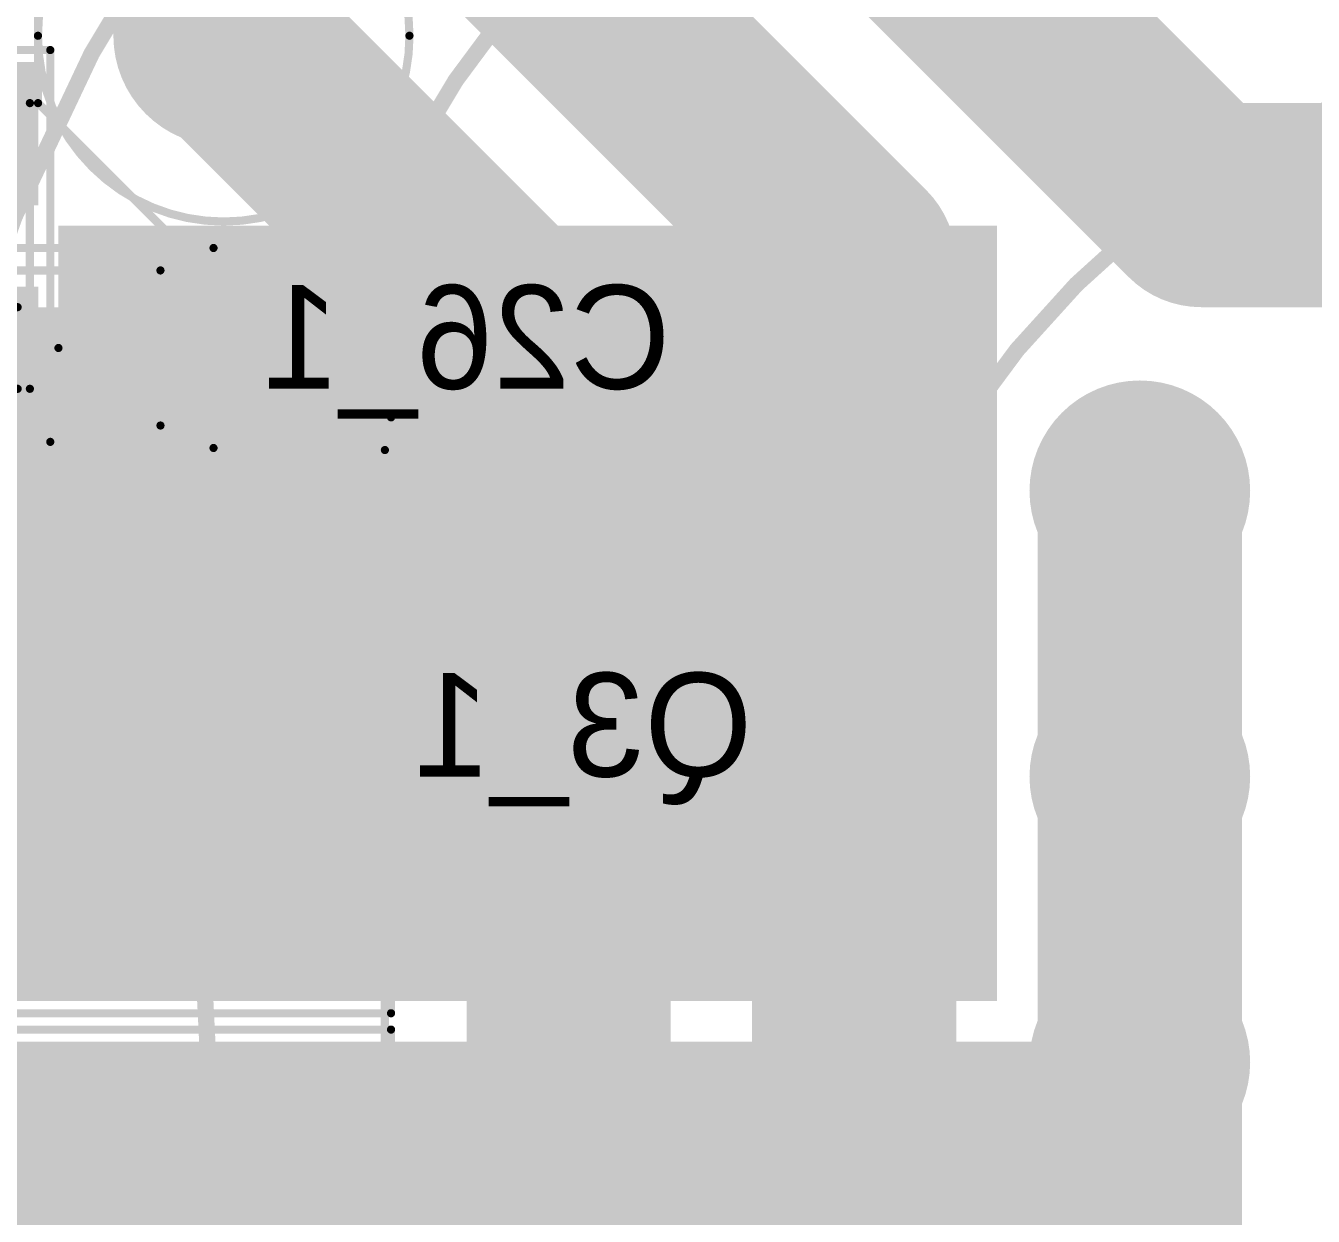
# Model space of a CAD drawing. Extents: x 5 to 126, y 30 to 120.
# Drawn here: x 63.6 to 79.37, y 48.86 to 63.45 of the extents above; entities that cross this region are included whole.
import ezdxf

# ---------------------------------------------------------------- set-up
doc = ezdxf.new("R2010")
doc.units = 0
doc.layers.get('0').update_dxf_attribs({"linetype": 'CONTINUOUS'})
for name, color, linetype in [('BOTTOMLAYER', 5, 'CONTINUOUS'), ('BOTTOMOVERLAY', 54, 'CONTINUOUS'), ('BOTTOMPASTE', 16, 'CONTINUOUS'), ('BOTTOMSOLDER', 6, 'CONTINUOUS'), ('MECHANICAL1', 6, 'CONTINUOUS'), ('MECHANICAL13', 56, 'CONTINUOUS'), ('MECHANICAL15', 56, 'CONTINUOUS'), ('MULTILAYER', 9, 'CONTINUOUS'), ('TOPLAYER', 1, 'CONTINUOUS'), ('TOPOVERLAY', 2, 'CONTINUOUS'), ('TOPPASTE', 8, 'CONTINUOUS'), ('TOPSOLDER', 216, 'CONTINUOUS')]:
    doc.layers.add(name, color=color, linetype=linetype)

# ---------------------------------------------------------------- blocks, each defined once
blk = doc.blocks.new('1206C_B_36')
at = {"layer": 'BOTTOMLAYER'}
for points in [[(-2.15, 0.975), (-2.15, -0.975), (-0.75, 0.975), (-0.75, -0.975)], [(0.75, 0.975), (0.75, -0.975), (2.15, 0.975), (2.15, -0.975)]]:
    blk.add_solid(points, dxfattribs=at)
at = {"layer": 'BOTTOMPASTE'}
for points in [[(-2.15, 0.975), (-2.15, -0.975), (-0.75, 0.975), (-0.75, -0.975)], [(0.75, 0.975), (0.75, -0.975), (2.15, 0.975), (2.15, -0.975)]]:
    blk.add_solid(points, dxfattribs=at)
at = {"layer": 'BOTTOMSOLDER'}
for points in [[(-2.252, 1.077), (-2.252, -1.077), (-0.648, 1.077), (-0.648, -1.077)], [(0.648, 1.077), (0.648, -1.077), (2.252, 1.077), (2.252, -1.077)]]:
    blk.add_solid(points, dxfattribs=at)
at = {"layer": 'MECHANICAL13', "const_width": 0.1}
for points in [[(-1.75, 0.95), (-1.75, -0.95)], [(1.75, 0.95), (-1.75, 0.95)], [(1.75, 0.95), (1.75, -0.95)], [(1.75, -0.95), (-1.75, -0.95)]]:
    blk.add_lwpolyline(points, dxfattribs=at)
at = {"layer": 'MECHANICAL13', "const_width": 0.05}
for points in [[(-1.775, 0.95, 1), (-1.725, 0.95, 1)], [(-1.775, 0.95, 1), (-1.725, 0.95, 1)], [(1.725, 0.95, 1), (1.775, 0.95, 1)], [(1.725, 0.95, 1), (1.775, 0.95, 1)], [(-1.775, -0.95, 1), (-1.725, -0.95, 1)], [(-1.775, -0.95, 1), (-1.725, -0.95, 1)], [(1.725, -0.95, 1), (1.775, -0.95, 1)], [(1.725, -0.95, 1), (1.775, -0.95, 1)]]:
    blk.add_lwpolyline(points, format="xyb", close=True, dxfattribs=at)
at = {"layer": 'MECHANICAL15', "const_width": 0.1}
for points in [[(-2.4, 1.225), (-2.4, -1.225)], [(2.4, 1.225), (-2.4, 1.225)], [(2.4, 1.225), (2.4, -1.225)], [(0, 0.5), (0, -0.5)], [(0.5, 0), (-0.5, 0)], [(2.4, -1.225), (-2.4, -1.225)]]:
    blk.add_lwpolyline(points, dxfattribs=at)
at = {"layer": 'MECHANICAL15', "const_width": 0.05}
for points in [[(-2.425, 1.225, 1), (-2.375, 1.225, 1)], [(-2.425, 1.225, 1), (-2.375, 1.225, 1)], [(2.375, 1.225, 1), (2.425, 1.225, 1)], [(2.375, 1.225, 1), (2.425, 1.225, 1)], [(-0.025, 0.5, 1), (0.025, 0.5, 1)], [(-0.525, 0, 1), (-0.475, 0, 1)], [(0.475, 0, 1), (0.525, 0, 1)], [(-0.025, -0.5, 1), (0.025, -0.5, 1)], [(-2.425, -1.225, 1), (-2.375, -1.225, 1)], [(-2.425, -1.225, 1), (-2.375, -1.225, 1)], [(2.375, -1.225, 1), (2.425, -1.225, 1)], [(2.375, -1.225, 1), (2.425, -1.225, 1)]]:
    blk.add_lwpolyline(points, format="xyb", close=True, dxfattribs=at)
blk = doc.blocks.new('1210C_40')
at = {"layer": 'MECHANICAL13', "const_width": 0.1}
for points in [[(-1.75, 1.4), (1.75, 1.4)], [(-1.75, 1.4), (-1.75, -1.4)], [(1.75, 1.4), (1.75, -1.4)], [(-1.75, -1.4), (1.75, -1.4)]]:
    blk.add_lwpolyline(points, dxfattribs=at)
at = {"layer": 'MECHANICAL13', "const_width": 0.05}
for points in [[(-1.775, 1.4, 1), (-1.725, 1.4, 1)], [(-1.775, 1.4, 1), (-1.725, 1.4, 1)], [(1.725, 1.4, 1), (1.775, 1.4, 1)], [(1.725, 1.4, 1), (1.775, 1.4, 1)], [(-1.775, -1.4, 1), (-1.725, -1.4, 1)], [(-1.775, -1.4, 1), (-1.725, -1.4, 1)], [(1.725, -1.4, 1), (1.775, -1.4, 1)], [(1.725, -1.4, 1), (1.775, -1.4, 1)]]:
    blk.add_lwpolyline(points, format="xyb", close=True, dxfattribs=at)
at = {"layer": 'MECHANICAL15', "const_width": 0.1}
for points in [[(-2.4, 1.65), (2.4, 1.65)], [(-2.4, 1.65), (-2.4, -1.65)], [(2.4, 1.65), (2.4, -1.65)], [(0, 0.5), (0, -0.5)], [(-0.5, 0), (0.5, 0)], [(-2.4, -1.65), (2.4, -1.65)]]:
    blk.add_lwpolyline(points, dxfattribs=at)
at = {"layer": 'MECHANICAL15', "const_width": 0.05}
for points in [[(-2.425, 1.65, 1), (-2.375, 1.65, 1)], [(-2.425, 1.65, 1), (-2.375, 1.65, 1)], [(2.375, 1.65, 1), (2.425, 1.65, 1)], [(2.375, 1.65, 1), (2.425, 1.65, 1)], [(-0.025, 0.5, 1), (0.025, 0.5, 1)], [(-0.525, 0, 1), (-0.475, 0, 1)], [(0.475, 0, 1), (0.525, 0, 1)], [(-0.025, -0.5, 1), (0.025, -0.5, 1)], [(-2.425, -1.65, 1), (-2.375, -1.65, 1)], [(-2.425, -1.65, 1), (-2.375, -1.65, 1)], [(2.375, -1.65, 1), (2.425, -1.65, 1)], [(2.375, -1.65, 1), (2.425, -1.65, 1)]]:
    blk.add_lwpolyline(points, format="xyb", close=True, dxfattribs=at)
at = {"layer": 'TOPLAYER'}
for points in [[(-0.6, -1.4), (-0.6, 1.4), (-2.15, -1.4), (-2.15, 1.4)], [(2.15, -1.4), (2.15, 1.4), (0.6, -1.4), (0.6, 1.4)]]:
    blk.add_solid(points, dxfattribs=at)
at = {"layer": 'TOPPASTE'}
for points in [[(-0.6, -1.4), (-0.6, 1.4), (-2.15, -1.4), (-2.15, 1.4)], [(2.15, -1.4), (2.15, 1.4), (0.6, -1.4), (0.6, 1.4)]]:
    blk.add_solid(points, dxfattribs=at)
at = {"layer": 'TOPSOLDER'}
for points in [[(-0.498, -1.502), (-0.498, 1.502), (-2.252, -1.502), (-2.252, 1.502)], [(2.252, -1.502), (2.252, 1.502), (0.498, -1.502), (0.498, 1.502)]]:
    blk.add_solid(points, dxfattribs=at)
blk = doc.blocks.new('TO_252_B_62')
at = {"layer": 'BOTTOMLAYER'}
for points in [[(-0.5, 3), (-0.5, -3), (6, 3), (6, -3)], [(-5, 2.68), (-5, 1.88), (-2, 2.68), (-2, 1.88)], [(-5, 1.54), (-5, 0.74), (-2, 1.54), (-2, 0.74)], [(-5, -0.74), (-5, -1.54), (-2, -0.74), (-2, -1.54)], [(-5, -1.88), (-5, -2.68), (-2, -1.88), (-2, -2.68)]]:
    blk.add_solid(points, dxfattribs=at)
at = {"layer": 'BOTTOMPASTE'}
for points in [[(-0.5, 3), (-0.5, -3), (6, 3), (6, -3)], [(-5, 2.68), (-5, 1.88), (-2, 2.68), (-2, 1.88)], [(-5, 1.54), (-5, 0.74), (-2, 1.54), (-2, 0.74)], [(-5, -0.74), (-5, -1.54), (-2, -0.74), (-2, -1.54)], [(-5, -1.88), (-5, -2.68), (-2, -1.88), (-2, -2.68)]]:
    blk.add_solid(points, dxfattribs=at)
at = {"layer": 'BOTTOMSOLDER'}
for points in [[(-0.602, 3.102), (-0.602, -3.102), (6.102, 3.102), (6.102, -3.102)], [(-5.102, 2.782), (-5.102, 1.778), (-1.898, 2.782), (-1.898, 1.778)], [(-5.102, 1.642), (-5.102, 0.638), (-1.898, 1.642), (-1.898, 0.638)], [(-5.102, -0.638), (-5.102, -1.642), (-1.898, -0.638), (-1.898, -1.642)], [(-5.102, -1.778), (-5.102, -2.782), (-1.898, -1.778), (-1.898, -2.782)]]:
    blk.add_solid(points, dxfattribs=at)
at = {"layer": 'MECHANICAL15', "const_width": 0.1}
for points in [[(-5.334, -3.65), (-5.334, 3.65)], [(-5.334, 3.65), (6.325, 3.65)], [(6.325, -3.65), (6.325, 3.65)], [(-0.5, -0.5), (-0.5, 0.5)], [(-0.5, 0), (0.5, 0)], [(-5.334, -3.65), (6.325, -3.65)]]:
    blk.add_lwpolyline(points, dxfattribs=at)
at = {"layer": 'MECHANICAL15', "const_width": 0.05}
for points in [[(-5.359, 3.65, 1), (-5.309, 3.65, 1)], [(-5.359, 3.65, 1), (-5.309, 3.65, 1)], [(6.3, 3.65, 1), (6.35, 3.65, 1)], [(6.3, 3.65, 1), (6.35, 3.65, 1)], [(-0.525, 0.5, 1), (-0.475, 0.5, 1)], [(-0.525, 0, 1), (-0.475, 0, 1)], [(0.475, 0, 1), (0.525, 0, 1)], [(-0.525, -0.5, 1), (-0.475, -0.5, 1)], [(-5.359, -3.65, 1), (-5.309, -3.65, 1)], [(-5.359, -3.65, 1), (-5.309, -3.65, 1)], [(6.3, -3.65, 1), (6.35, -3.65, 1)], [(6.3, -3.65, 1), (6.35, -3.65, 1)]]:
    blk.add_lwpolyline(points, format="xyb", close=True, dxfattribs=at)
blk = doc.blocks.new('TO_252_B_64')
at = {"layer": 'BOTTOMLAYER'}
for points in [[(-0.5, 3), (-0.5, -3), (6, 3), (6, -3)], [(-5, 2.68), (-5, 1.88), (-2, 2.68), (-2, 1.88)], [(-5, 1.54), (-5, 0.74), (-2, 1.54), (-2, 0.74)], [(-5, -0.74), (-5, -1.54), (-2, -0.74), (-2, -1.54)], [(-5, -1.88), (-5, -2.68), (-2, -1.88), (-2, -2.68)]]:
    blk.add_solid(points, dxfattribs=at)
at = {"layer": 'BOTTOMPASTE'}
for points in [[(-0.5, 3), (-0.5, -3), (6, 3), (6, -3)], [(-5, 2.68), (-5, 1.88), (-2, 2.68), (-2, 1.88)], [(-5, 1.54), (-5, 0.74), (-2, 1.54), (-2, 0.74)], [(-5, -0.74), (-5, -1.54), (-2, -0.74), (-2, -1.54)], [(-5, -1.88), (-5, -2.68), (-2, -1.88), (-2, -2.68)]]:
    blk.add_solid(points, dxfattribs=at)
at = {"layer": 'BOTTOMSOLDER'}
for points in [[(-0.602, 3.102), (-0.602, -3.102), (6.102, 3.102), (6.102, -3.102)], [(-5.102, 2.782), (-5.102, 1.778), (-1.898, 2.782), (-1.898, 1.778)], [(-5.102, 1.642), (-5.102, 0.638), (-1.898, 1.642), (-1.898, 0.638)], [(-5.102, -0.638), (-5.102, -1.642), (-1.898, -0.638), (-1.898, -1.642)], [(-5.102, -1.778), (-5.102, -2.782), (-1.898, -1.778), (-1.898, -2.782)]]:
    blk.add_solid(points, dxfattribs=at)
at = {"layer": 'MECHANICAL15', "const_width": 0.1}
for points in [[(-5.334, -3.65), (-5.334, 3.65)], [(-5.334, 3.65), (6.325, 3.65)], [(6.325, -3.65), (6.325, 3.65)], [(-0.5, -0.5), (-0.5, 0.5)], [(-0.5, 0), (0.5, 0)], [(-5.334, -3.65), (6.325, -3.65)]]:
    blk.add_lwpolyline(points, dxfattribs=at)
at = {"layer": 'MECHANICAL15', "const_width": 0.05}
for points in [[(-5.359, 3.65, 1), (-5.309, 3.65, 1)], [(-5.359, 3.65, 1), (-5.309, 3.65, 1)], [(6.3, 3.65, 1), (6.35, 3.65, 1)], [(6.3, 3.65, 1), (6.35, 3.65, 1)], [(-0.525, 0.5, 1), (-0.475, 0.5, 1)], [(-0.525, 0, 1), (-0.475, 0, 1)], [(0.475, 0, 1), (0.525, 0, 1)], [(-0.525, -0.5, 1), (-0.475, -0.5, 1)], [(-5.359, -3.65, 1), (-5.309, -3.65, 1)], [(-5.359, -3.65, 1), (-5.309, -3.65, 1)], [(6.3, -3.65, 1), (6.35, -3.65, 1)], [(6.3, -3.65, 1), (6.35, -3.65, 1)]]:
    blk.add_lwpolyline(points, format="xyb", close=True, dxfattribs=at)
blk = doc.blocks.new('GDT_DIY_74')
at = {"layer": 'BOTTOMLAYER', "const_width": 1.25}
for points in [[(-5.875, -7, 1), (-4.625, -7, 1)], [(-2.375, -7, 1), (-1.125, -7, 1)], [(1.125, -7, 1), (2.375, -7, 1)], [(-11.45, -18.225, 1), (-10.2, -18.225, 1)]]:
    blk.add_lwpolyline(points, format="xyb", close=True, dxfattribs=at)
at = {"layer": 'BOTTOMSOLDER', "const_width": 1.352}
for points in [[(-5.926, -7, 1), (-4.574, -7, 1)], [(-2.426, -7, 1), (-1.074, -7, 1)], [(1.074, -7, 1), (2.426, -7, 1)], [(-11.501, -18.225, 1), (-10.149, -18.225, 1)]]:
    blk.add_lwpolyline(points, format="xyb", close=True, dxfattribs=at)
at = {"layer": 'MECHANICAL13', "const_width": 0.2}
for points in [[(18.5, 0, 1), (-18.5, 0, 1)], [(11, 0, 1), (-11, 0, 1)]]:
    blk.add_lwpolyline(points, format="xyb", close=True, dxfattribs=at)
at = {"layer": 'MULTILAYER', "const_width": 1.25}
for points in [[(-5.875, -7, 1), (-4.625, -7, 1)], [(-2.375, -7, 1), (-1.125, -7, 1)], [(1.125, -7, 1), (2.375, -7, 1)], [(-11.45, -18.225, 1), (-10.2, -18.225, 1)]]:
    blk.add_lwpolyline(points, format="xyb", close=True, dxfattribs=at)
at = {"layer": 'TOPLAYER', "const_width": 1.25}
for points in [[(-5.875, -7, 1), (-4.625, -7, 1)], [(-2.375, -7, 1), (-1.125, -7, 1)], [(1.125, -7, 1), (2.375, -7, 1)], [(-11.45, -18.225, 1), (-10.2, -18.225, 1)]]:
    blk.add_lwpolyline(points, format="xyb", close=True, dxfattribs=at)
at = {"layer": 'TOPOVERLAY', "const_width": 0.2}
for points in [[(22.5, 0, 1), (-22.5, 0, 1)], [(18.5, 0, 1), (-18.5, 0, 1)], [(11, 0, 1), (-11, 0, 1)]]:
    blk.add_lwpolyline(points, format="xyb", close=True, dxfattribs=at)
at = {"layer": 'TOPSOLDER', "const_width": 1.352}
for points in [[(-5.926, -7, 1), (-4.574, -7, 1)], [(-2.426, -7, 1), (-1.074, -7, 1)], [(1.074, -7, 1), (2.426, -7, 1)], [(-11.501, -18.225, 1), (-10.149, -18.225, 1)]]:
    blk.add_lwpolyline(points, format="xyb", close=True, dxfattribs=at)

msp = doc.modelspace()

# ---------------------------------------------------------------- linework, layer by layer
at = {"layer": 'BOTTOMLAYER'}
for points, const_width in [([(70.975, 68.275), (78, 61.25)], 2.5), ([(68.5, 65.8), (73.75, 60.55)], 2.5), ([(66.025, 63.325), (70.25, 59.1)], 2.5), ([(78, 61.25), (107.75, 61.25)], 2.5), ([(73.75, 45.8), (73.75, 60.55)], 2.5), ([(70.25, 44.351), (70.25, 59.1)], 2.5), ([(64.95, 55.45), (64.95, 59.5)], 1), ([(64.5, 55), (64.95, 55.45)], 1), ([(62, 52.75), (64.25, 55)], 0.25), ([(64.25, 55), (64.5, 55)], 0.25)]:
    msp.add_lwpolyline(points, dxfattribs=dict(at, const_width=const_width))
for points, const_width in [([(65.4, 63.325, 1), (66.65, 63.325, 1)], 1.25), ([(77.375, 61.25, 1), (78.625, 61.25, 1)], 1.25), ([(77.375, 61.25, 1), (78.625, 61.25, 1)], 1.25), ([(73.125, 60.55, 1), (74.375, 60.55, 1)], 1.25), ([(73.125, 60.55, 1), (74.375, 60.55, 1)], 1.25), ([(69.625, 59.1, 1), (70.875, 59.1, 1)], 1.25), ([(69.625, 59.1, 1), (70.875, 59.1, 1)], 1.25), ([(64.7, 59.5, 1), (65.2, 59.5, 1)], 0.5), ([(64.7, 55.45, 1), (65.2, 55.45, 1)], 0.5), ([(64.7, 55.45, 1), (65.2, 55.45, 1)], 0.5), ([(64.25, 55, 1), (64.75, 55, 1)], 0.5), ([(64.188, 55, 1), (64.313, 55, 1)], 0.125), ([(64.188, 55, 1), (64.313, 55, 1)], 0.125), ([(64.438, 55, 1), (64.562, 55, 1)], 0.125)]:
    msp.add_lwpolyline(points, format="xyb", close=True, dxfattribs=dict(at, const_width=const_width))
at = {"layer": 'MECHANICAL1'}
for points, const_width in [([(68.301, 63.325, 1), (63.749, 63.325, 1)], 0.1), ([(63.724, 63.325, 1), (63.774, 63.325, 1)], 0.05), ([(68.276, 63.325, 1), (68.326, 63.325, 1)], 0.05), ([(63.725, 62.5, 1), (63.775, 62.5, 1)], 0.05), ([(63.725, 62.5, 1), (63.775, 62.5, 1)], 0.05), ([(67.975, 58.25, 1), (68.025, 58.25, 1)], 0.05), ([(67.975, 58.25, 1), (68.025, 58.25, 1)], 0.05)]:
    msp.add_lwpolyline(points, format="xyb", close=True, dxfattribs=dict(at, const_width=const_width))
at = {"layer": 'MECHANICAL1', "const_width": 0.1}
for points in [[(63.75, 62.5), (63.75, 64.25)], [(63.75, 62.5), (68, 58.25)], [(68, 43.5), (68, 58.25)]]:
    msp.add_lwpolyline(points, dxfattribs=at)
at = {"layer": 'TOPLAYER', "const_width": 2.5}
for points in [[(62.25, 64.5), (63.55, 65.8)], [(77.25, 54.25), (77.25, 57.75)], [(77.25, 50.75), (77.25, 54.25)], [(77.25, 47.25), (77.25, 50.75)]]:
    msp.add_lwpolyline(points, dxfattribs=at)
at = {"layer": 'TOPLAYER', "const_width": 1.25}
for points in [[(76.625, 57.75, 1), (77.875, 57.75, 1)], [(76.625, 54.25, 1), (77.875, 54.25, 1)], [(76.625, 54.25, 1), (77.875, 54.25, 1)], [(76.625, 50.75, 1), (77.875, 50.75, 1)], [(76.625, 50.75, 1), (77.875, 50.75, 1)]]:
    msp.add_lwpolyline(points, format="xyb", close=True, dxfattribs=at)
at = {"layer": 'TOPLAYER'}
for points in [[(64, 59.25), (75.5, 59.25), (64, 61), (75.5, 61)], [(61.25, 51.5), (75.5, 51.5), (61.25, 60), (75.5, 60)], [(61.25, 42.5), (77.25, 42.5), (61.25, 51), (77.25, 51)]]:
    msp.add_solid(points, dxfattribs=at)

# ---------------------------------------------------------------- block references
for name, p, rotation in [('GDT_DIY_74', (84.25, 52.5), 270), ('1210C_40', (62.25, 60.75), 90), ('1206C_B_36', (63.5, 59.5), 180), ('TO_252_B_62', (61.75, 55), 360), ('TO_252_B_64', (61.75, 47.5), 360)]:
    msp.add_blockref(name, p, dxfattribs=dict(rotation=rotation))

# ---------------------------------------------------------------- texts
at = {"layer": 'BOTTOMOVERLAY', "text_generation_flag": 2}
for s, p in [('C26_1', (71.5, 59)), ('Q3_1', (72.5, 54.25))]:
    msp.add_text(s, height=1.27, dxfattribs=at).set_placement(p)

doc.saveas('drawing.dxf')
